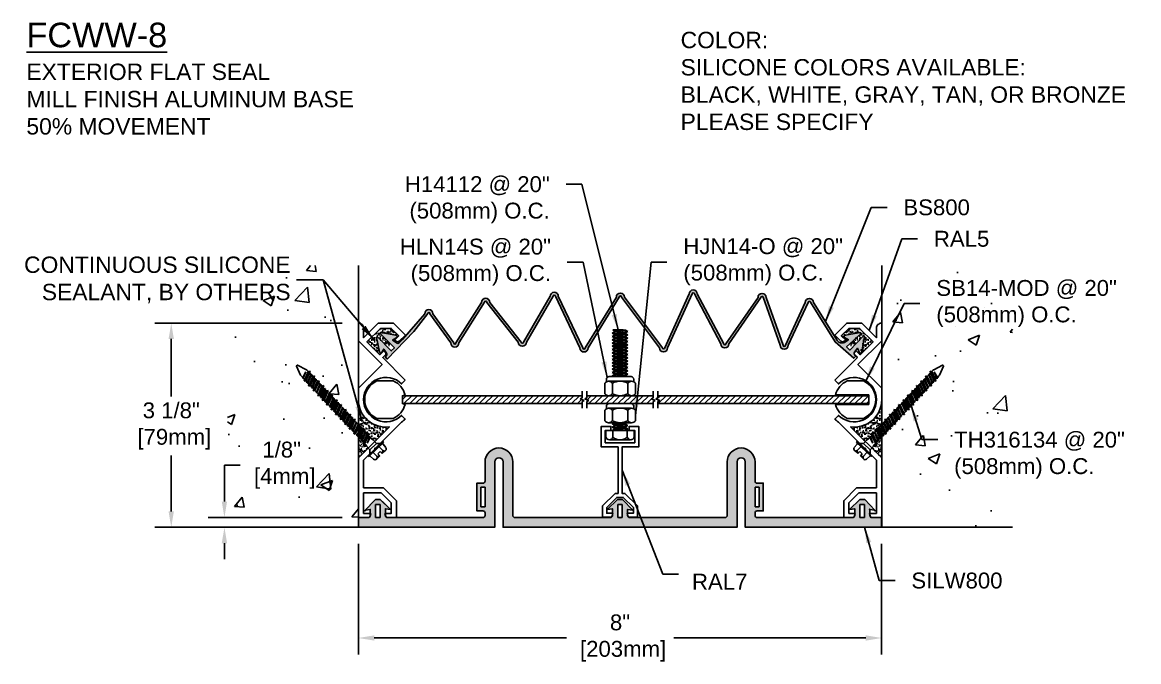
# Model space of a CAD drawing. Header units: inches. Extents: x -2.5 to 14.6, y 3.1 to 12.9.
import ezdxf

# ---------------------------------------------------------------- set-up
doc = ezdxf.new("R2010")
doc.units = ezdxf.units.IN
doc.header["$MEASUREMENT"] = 0
for name, color, linetype in [('Anchors', 4, 'Continuous'), ('Conditions', 1, 'Continuous'), ('Dimensions', 3, 'Continuous'), ('Fillers', 2, 'Continuous'), ('Metals', 7, 'Continuous'), ('Text', 2, 'Continuous')]:
    doc.layers.add(name, color=color, linetype=linetype)
doc.styles.add('Arial', font='arial.ttf')
doc.dimstyles.new('Arial', dxfattribs={"dimtxt": 0.2425, "dimasz": 0.2425, "dimexe": 0.25, "dimexo": 0.25, "dimgap": 0.09, "dimtad": 0, "dimtih": 1, "dimtoh": 1, "dimdec": 4, "dimzin": 0, "dimdsep": 46, "dimlunit": 4, "dimtxsty": 'Arial', "dimcen": 0.09, "dimadec": 0, "dimazin": 0, "dimtfac": 1, "dimtdec": 4, "dimtofl": 0, "dimtmove": 0, "dimatfit": 3, "dimfxl": 0, "dimfrac": 2, "dimtolj": 1, "dimtzin": 0, "dimarcsym": 0})
pattern_1 = [(142.5, (13.298924, 0), (0.00204728, 0.06262177), [0, -0.0494, 0, -0.05525, 0, -0.0528125]), (172.5, (13.298924, 0), (-0.05751774, 0.09171975), [0, -0.02665, 0, -0.044525, 0, -0.0170625]), (212.5, (13.3389, 0), (-0.1012096, 0.00018392), [0, -0.01625, 0, -0.0585, 0, -0.076375]), (222.5, (13.3389, 0), (-0.0976991, 0.02852446), [0, -0.008125, 0, -0.03835, 0, -0.043875])]

# ---------------------------------------------------------------- blocks, each defined once
blk = doc.blocks.new('Th316134')
for p, q in [((-0.097, 1.877), (-0.027, 1.877)), ((-0.023, 1.833), (-0.027, 1.877)), ((0.023, 1.833), (0.027, 1.877)), ((0.027, 1.877), (0.097, 1.877)), ((-0.157, 1.75), (-0.157, 1.769)), ((-0.157, 1.769), (0.157, 1.769)), ((-0.157, 1.75), (0.157, 1.75)), ((-0.135, 1.779), (-0.129, 1.85)), ((-0.115, 1.75), (-0.07, 1.705)), ((-0.065, 1.769), (-0.065, 1.85)), ((-0.023, 1.833), (0.023, 1.833)), ((0.064, 1.769), (0.064, 1.85)), ((0.115, 1.75), (0.07, 1.705)), ((0.135, 1.779), (0.129, 1.85)), ((0.157, 1.769), (0.157, 1.75)), ((-0.086, 1.516), (0.086, 1.566)), ((-0.074, 1.566), (0.032, 1.603)), ((-0.074, 1.566), (-0.062, 1.573)), ((-0.074, 1.566), (-0.062, 1.56)), ((-0.07, 1.705), (-0.07, 1.638)), ((-0.07, 1.705), (0.07, 1.705)), ((-0.069, 1.628), (-0.063, 1.602)), ((-0.062, 1.573), (0.032, 1.603)), ((0.032, 1.603), (-0.062, 1.56)), ((-0.062, 1.593), (-0.062, 1.573)), ((0.062, 1.579), (-0.062, 1.529)), ((-0.062, 1.56), (-0.062, 1.529)), ((0.062, 1.553), (-0.062, 1.503)), ((0.062, 1.593), (0.062, 1.579)), ((0.086, 1.566), (0.062, 1.579)), ((0.086, 1.566), (0.062, 1.553)), ((0.062, 1.553), (0.062, 1.522)), ((0.069, 1.628), (0.063, 1.602)), ((0.07, 1.705), (0.07, 1.638)), ((-0.086, 1.516), (-0.062, 1.529)), ((-0.086, 1.516), (-0.062, 1.503)), ((-0.086, 1.414), (0.086, 1.465)), ((-0.086, 1.414), (-0.062, 1.427)), ((-0.086, 1.414), (-0.062, 1.401)), ((-0.074, 1.465), (0.074, 1.516)), ((-0.074, 1.465), (-0.062, 1.471)), ((-0.074, 1.465), (-0.062, 1.459)), ((-0.074, 1.363), (0.074, 1.414)), ((-0.074, 1.363), (-0.062, 1.369)), ((-0.062, 1.471), (0.062, 1.522)), ((0.062, 1.509), (-0.062, 1.459)), ((-0.062, 1.503), (-0.062, 1.471)), ((0.062, 1.478), (-0.062, 1.427)), ((-0.062, 1.459), (-0.062, 1.427)), ((0.062, 1.452), (-0.062, 1.401)), ((-0.062, 1.369), (0.062, 1.42)), ((0.062, 1.408), (-0.062, 1.357)), ((-0.062, 1.401), (-0.062, 1.369)), ((0.062, 1.376), (-0.062, 1.325)), ((0.074, 1.516), (0.062, 1.522)), ((0.074, 1.516), (0.062, 1.509)), ((0.062, 1.509), (0.062, 1.478)), ((0.086, 1.465), (0.062, 1.478)), ((0.086, 1.465), (0.062, 1.452)), ((0.062, 1.452), (0.062, 1.42)), ((0.074, 1.414), (0.062, 1.42)), ((0.074, 1.414), (0.062, 1.408)), ((0.062, 1.408), (0.062, 1.376)), ((0.086, 1.363), (0.062, 1.376)), ((-0.086, 1.313), (0.086, 1.363)), ((-0.086, 1.313), (-0.062, 1.325)), ((-0.086, 1.313), (-0.062, 1.3)), ((-0.086, 1.211), (0.086, 1.262)), ((-0.086, 1.211), (-0.062, 1.224)), ((-0.086, 1.211), (-0.062, 1.198)), ((-0.074, 1.363), (-0.062, 1.357)), ((-0.074, 1.262), (0.074, 1.313)), ((-0.074, 1.262), (-0.062, 1.268)), ((-0.074, 1.262), (-0.062, 1.256)), ((-0.074, 1.16), (0.074, 1.211)), ((-0.062, 1.357), (-0.062, 1.325)), ((0.062, 1.35), (-0.062, 1.3)), ((-0.062, 1.268), (0.062, 1.319)), ((0.062, 1.306), (-0.062, 1.256)), ((-0.062, 1.3), (-0.062, 1.268)), ((0.062, 1.275), (-0.062, 1.224)), ((-0.062, 1.256), (-0.062, 1.224)), ((0.062, 1.249), (-0.062, 1.198)), ((-0.062, 1.166), (0.062, 1.217)), ((0.062, 1.205), (-0.062, 1.154)), ((-0.062, 1.198), (-0.062, 1.166)), ((0.086, 1.363), (0.062, 1.35)), ((0.062, 1.35), (0.062, 1.319)), ((0.074, 1.313), (0.062, 1.319)), ((0.074, 1.313), (0.062, 1.306)), ((0.062, 1.306), (0.062, 1.275)), ((0.086, 1.262), (0.062, 1.275)), ((0.086, 1.262), (0.062, 1.249)), ((0.062, 1.249), (0.062, 1.217)), ((0.074, 1.211), (0.062, 1.217)), ((0.074, 1.211), (0.062, 1.205)), ((0.062, 1.205), (0.062, 1.173)), ((-0.086, 1.109), (0.086, 1.16)), ((-0.086, 1.109), (-0.062, 1.122)), ((-0.086, 1.109), (-0.062, 1.096)), ((-0.086, 1.008), (0.086, 1.059)), ((-0.074, 1.16), (-0.062, 1.166)), ((-0.074, 1.16), (-0.062, 1.154)), ((-0.074, 1.059), (0.074, 1.109)), ((-0.074, 1.059), (-0.062, 1.065)), ((-0.074, 1.059), (-0.062, 1.052)), ((0.062, 1.173), (-0.062, 1.122)), ((-0.062, 1.154), (-0.062, 1.122)), ((0.062, 1.147), (-0.062, 1.096)), ((-0.062, 1.065), (0.062, 1.116)), ((0.062, 1.103), (-0.062, 1.052)), ((-0.062, 1.096), (-0.062, 1.065)), ((0.062, 1.072), (-0.062, 1.021)), ((-0.062, 1.052), (-0.062, 1.021)), ((0.062, 1.046), (-0.062, 0.995)), ((0.086, 1.16), (0.062, 1.173)), ((0.086, 1.16), (0.062, 1.147)), ((0.062, 1.147), (0.062, 1.116)), ((0.074, 1.109), (0.062, 1.116)), ((0.074, 1.109), (0.062, 1.103)), ((0.062, 1.103), (0.062, 1.072)), ((0.086, 1.059), (0.062, 1.072)), ((0.086, 1.059), (0.062, 1.046)), ((0.062, 1.046), (0.062, 1.014)), ((-0.086, 1.008), (-0.062, 1.021)), ((-0.086, 1.008), (-0.062, 0.995)), ((-0.086, 0.906), (0.086, 0.957)), ((-0.086, 0.906), (-0.062, 0.919)), ((-0.086, 0.906), (-0.062, 0.893)), ((-0.086, 0.805), (0.086, 0.855)), ((-0.074, 0.957), (0.074, 1.008)), ((-0.074, 0.957), (-0.062, 0.963)), ((-0.074, 0.957), (-0.062, 0.951)), ((-0.074, 0.855), (0.074, 0.906)), ((-0.074, 0.855), (-0.062, 0.862)), ((-0.074, 0.855), (-0.062, 0.849)), ((-0.062, 0.963), (0.062, 1.014)), ((0.062, 1.002), (-0.062, 0.951)), ((-0.062, 0.995), (-0.062, 0.963)), ((0.062, 0.97), (-0.062, 0.919)), ((-0.062, 0.951), (-0.062, 0.919)), ((0.062, 0.944), (-0.062, 0.893)), ((-0.062, 0.862), (0.062, 0.912)), ((0.062, 0.9), (-0.062, 0.849)), ((-0.062, 0.893), (-0.062, 0.862)), ((0.062, 0.868), (-0.062, 0.818)), ((0.074, 1.008), (0.062, 1.014)), ((0.074, 1.008), (0.062, 1.002)), ((0.062, 1.002), (0.062, 0.97)), ((0.086, 0.957), (0.062, 0.97)), ((0.086, 0.957), (0.062, 0.944)), ((0.062, 0.944), (0.062, 0.912)), ((0.074, 0.906), (0.062, 0.912)), ((0.074, 0.906), (0.062, 0.9)), ((0.062, 0.9), (0.062, 0.868)), ((0.086, 0.855), (0.062, 0.868)), ((0.086, 0.855), (0.062, 0.843)), ((-0.086, 0.805), (-0.062, 0.818)), ((-0.086, 0.805), (-0.062, 0.792)), ((-0.086, 0.703), (0.086, 0.754)), ((-0.086, 0.703), (-0.062, 0.716)), ((-0.086, 0.703), (-0.062, 0.69)), ((-0.074, 0.754), (0.074, 0.805)), ((-0.074, 0.754), (-0.062, 0.76)), ((-0.074, 0.754), (-0.062, 0.748)), ((-0.074, 0.66), (0.074, 0.711)), ((-0.062, 0.849), (-0.062, 0.818)), ((0.062, 0.843), (-0.062, 0.792)), ((-0.062, 0.76), (0.062, 0.811)), ((0.062, 0.799), (-0.062, 0.748)), ((-0.062, 0.792), (-0.062, 0.76)), ((0.062, 0.767), (-0.062, 0.716)), ((-0.062, 0.748), (-0.062, 0.716)), ((0.062, 0.741), (-0.062, 0.69)), ((-0.062, 0.666), (0.062, 0.717)), ((0.062, 0.705), (-0.062, 0.654)), ((-0.062, 0.698), (-0.062, 0.666)), ((0.062, 0.843), (0.062, 0.811)), ((0.074, 0.805), (0.062, 0.811)), ((0.074, 0.805), (0.062, 0.799)), ((0.062, 0.799), (0.062, 0.767)), ((0.086, 0.754), (0.062, 0.767)), ((0.086, 0.754), (0.062, 0.741)), ((0.062, 0.749), (0.062, 0.717)), ((0.074, 0.711), (0.062, 0.717)), ((0.074, 0.711), (0.062, 0.705)), ((0.062, 0.705), (0.062, 0.673)), ((-0.086, 0.609), (0.086, 0.66)), ((-0.086, 0.609), (-0.062, 0.622)), ((-0.086, 0.609), (-0.062, 0.596)), ((-0.086, 0.508), (0.086, 0.559)), ((-0.086, 0.508), (-0.062, 0.521)), ((-0.074, 0.66), (-0.062, 0.666)), ((-0.074, 0.66), (-0.062, 0.654)), ((-0.074, 0.559), (0.074, 0.609)), ((-0.074, 0.559), (-0.062, 0.565)), ((-0.074, 0.559), (-0.062, 0.552)), ((0.062, 0.673), (-0.062, 0.622)), ((-0.062, 0.654), (-0.062, 0.622)), ((0.062, 0.647), (-0.062, 0.596)), ((-0.062, 0.565), (0.062, 0.616)), ((0.062, 0.603), (-0.062, 0.552)), ((-0.062, 0.596), (-0.062, 0.565)), ((0.062, 0.572), (-0.062, 0.521)), ((-0.062, 0.552), (-0.062, 0.521)), ((0.062, 0.546), (-0.062, 0.495)), ((-0.062, 0.463), (0.062, 0.514)), ((0.086, 0.66), (0.062, 0.673)), ((0.086, 0.66), (0.062, 0.647)), ((0.062, 0.647), (0.062, 0.616)), ((0.074, 0.609), (0.062, 0.616)), ((0.074, 0.609), (0.062, 0.603)), ((0.062, 0.603), (0.062, 0.572)), ((0.086, 0.559), (0.062, 0.572)), ((0.086, 0.559), (0.062, 0.546)), ((0.062, 0.546), (0.062, 0.514)), ((0.074, 0.508), (0.062, 0.514)), ((-0.086, 0.508), (-0.062, 0.495)), ((-0.086, 0.406), (0.086, 0.457)), ((-0.086, 0.406), (-0.062, 0.419)), ((-0.086, 0.406), (-0.062, 0.393)), ((-0.086, 0.305), (0.086, 0.355)), ((-0.074, 0.457), (0.074, 0.508)), ((-0.074, 0.457), (-0.062, 0.463)), ((-0.074, 0.457), (-0.062, 0.451)), ((-0.074, 0.355), (0.074, 0.406)), ((-0.074, 0.355), (-0.062, 0.362)), ((-0.074, 0.355), (-0.062, 0.349)), ((0.062, 0.502), (-0.062, 0.451)), ((-0.062, 0.495), (-0.062, 0.463)), ((0.062, 0.47), (-0.062, 0.419)), ((-0.062, 0.451), (-0.062, 0.419)), ((0.062, 0.444), (-0.062, 0.393)), ((-0.062, 0.362), (0.062, 0.412)), ((0.062, 0.4), (-0.062, 0.349)), ((-0.062, 0.393), (-0.062, 0.362)), ((0.062, 0.368), (-0.062, 0.318)), ((-0.062, 0.349), (-0.062, 0.318)), ((0.062, 0.343), (-0.062, 0.292)), ((0.074, 0.508), (0.062, 0.502)), ((0.062, 0.502), (0.062, 0.47)), ((0.086, 0.457), (0.062, 0.47)), ((0.086, 0.457), (0.062, 0.444)), ((0.062, 0.444), (0.062, 0.412)), ((0.074, 0.406), (0.062, 0.412)), ((0.074, 0.406), (0.062, 0.4)), ((0.062, 0.4), (0.062, 0.368)), ((0.086, 0.355), (0.062, 0.368)), ((0.086, 0.355), (0.062, 0.343)), ((0.062, 0.343), (0.062, 0.311)), ((-0.086, 0.305), (-0.062, 0.318)), ((-0.086, 0.305), (-0.062, 0.292)), ((-0.086, 0.203), (0.086, 0.254)), ((-0.086, 0.203), (-0.062, 0.216)), ((-0.086, 0.203), (-0.062, 0.19)), ((-0.074, 0.254), (0.074, 0.305)), ((-0.074, 0.254), (-0.062, 0.26)), ((-0.074, 0.254), (-0.062, 0.248)), ((-0.062, 0.26), (0.062, 0.311)), ((0.062, 0.299), (-0.062, 0.248)), ((-0.062, 0.292), (-0.062, 0.26)), ((0.062, 0.267), (-0.062, 0.216)), ((-0.062, 0.248), (-0.062, 0.216)), ((0.062, 0.241), (-0.062, 0.19)), ((-0.062, 0.19), (-0.062, 0.164)), ((-0.034, 0.166), (0.062, 0.209)), ((-0.034, 0.166), (0.074, 0.203)), ((0.062, 0.197), (-0.034, 0.166)), ((0.074, 0.305), (0.062, 0.311)), ((0.074, 0.305), (0.062, 0.299)), ((0.062, 0.299), (0.062, 0.267)), ((0.086, 0.254), (0.062, 0.267)), ((0.086, 0.254), (0.062, 0.241)), ((0.062, 0.241), (0.062, 0.209)), ((0.074, 0.203), (0.062, 0.209)), ((0.074, 0.203), (0.062, 0.197)), ((0.062, 0.197), (0.062, 0.164)), ((-0.06, 0.149), (-0.01, 0.006)), ((0.06, 0.149), (0.01, 0.006))]:
    blk.add_line(p, q)
for centre, radius, start, end in [((-0.097, 1.845), 0.0327, 9.285, 170.715), ((0.097, 1.845), 0.0327, 9.285, 170.715), ((-0.146, 1.78), 0.0112, 270, 355), ((0, 1.788), 0.0896, 107.4215, 136.0407), ((0, 1.788), 0.0896, 43.9593, 72.5785), ((0.146, 1.78), 0.0112, 185, 270), ((-0.023, 1.638), 0.0465, 180, 191.9357), ((-0.109, 1.593), 0.0465, 0, 11.9357), ((0.109, 1.593), 0.0465, 168.0643, 180), ((0.023, 1.638), 0.0465, 348.0643, 0), ((-0.016, 0.164), 0.0465, 180, 199.3058), ((0, 0.011), 0.0106, 204.1001, 335.8999), ((0.016, 0.164), 0.0465, 340.6942, 0)]:
    blk.add_arc(centre, radius, start, end)
blk = doc.blocks.new('RAL5')
blk.add_lwpolyline([(0.717, 2.098), (0.372, 2.443), (0.411, 2.481, 0.339454), (0.416, 2.519), (0.396, 2.554), (0.329, 2.487), (0.131, 2.684), (0.338, 2.89), (0.502, 2.89), (0.617, 2.775), (0.55, 2.708), (0.585, 2.688, 0.339454), (0.622, 2.693), (0.718, 2.788), (0.535, 2.97), (0.304, 2.97), (0.08, 2.746), (0.08, 2.891, 0.414214), (0.001, 2.97), (0, 2.97), (0, 2.702), (0.363, 2.339), (0, 1.975), (0, 1.798, 0.450829), (0.475, 1.385), (0, 0.91), (0, 0), (0.148, 0, 0.339454), (0.178, 0.023), (0.188, 0.062), (0.08, 0.062), (0.08, 0.375), (0.35, 0.375), (0.501, 0.224), (0.501, 0.062), (0.406, 0.062), (0.416, 0.023, 0.339454), (0.446, 0), (0.581, 0), (0.581, 0.257), (0.383, 0.455), (0.08, 0.455), (0.08, 0.877), (0.249, 1.045), (0.249, 1.059), (0.263, 1.059), (0.66, 1.457, 0.044547), (0.717, 1.505), (0.661, 1.561, -2.420133), (0.661, 2.041), (0.717, 2.098)], format="xyb")
at = {"color": 0, "linetype": 'ByBlock'}
blk.add_point((0.102, 0.105), dxfattribs=at)
blk.add_point((0.102, 0.105), dxfattribs=at)
blk.add_point((0.102, 0.105), dxfattribs=at)
blk = doc.blocks.new('ral7')
blk.add_lwpolyline([(1.881, -0.628), (1.881, -0.801), (1.765, -0.801, -0.339454), (1.735, -0.778), (1.724, -0.739), (1.819, -0.739), (1.819, -0.654), (1.664, -0.499), (1.566, -0.499), (1.411, -0.654), (1.411, -0.739), (1.506, -0.739), (1.496, -0.778, -0.339454), (1.466, -0.801), (1.349, -0.801), (1.349, -0.628), (1.541, -0.437), (1.584, -0.437), (1.584, 0.274), (1.328, 0.274), (1.328, 0.588), (1.475, 0.588), (1.475, 0.526), (1.39, 0.526), (1.39, 0.336), (1.84, 0.336), (1.84, 0.526), (1.755, 0.526), (1.755, 0.588), (1.902, 0.588), (1.902, 0.274), (1.646, 0.274), (1.646, -0.437), (1.69, -0.437)], format="xyb", close=True)
blk = doc.blocks.new('*D3')
at = {"layer": 'Defpoints', "color": 0}
for p in [(2.649, 5.167), (10.649, 5.167), (2.649, 3.476)]:
    blk.add_point(p, dxfattribs=at)
at = {"layer": 'Dimensions', "color": 0, "lineweight": -2}
for p, q in [((2.649, 4.917), (2.649, 3.226)), ((10.649, 4.917), (10.649, 3.226)), ((2.892, 3.476), (5.829, 3.476)), ((10.407, 3.476), (7.47, 3.476))]:
    blk.add_line(p, q, dxfattribs=at)
at = {"layer": 'Dimensions', "color": 0}
for points in [[(2.892, 3.516), (2.892, 3.436), (2.649, 3.476)], [(10.407, 3.516), (10.407, 3.436), (10.649, 3.476)]]:
    blk.add_solid(points, dxfattribs=at)
at = {"layer": 'Dimensions', "color": 0, "insert": (6.649, 3.476), "char_height": 0.2425, "attachment_point": 5, "style": 'Arial'}
blk.add_mtext('\\A1;8"\\P [203mm]', dxfattribs=at)
blk = doc.blocks.new('*D4')
at = {"layer": 'Defpoints', "color": 0}
for p in [(2.649, 8.287), (-0.212, 5.167), (0.649, 5.167)]:
    blk.add_point(p, dxfattribs=at)
at = {"layer": 'Dimensions', "color": 0, "lineweight": -2}
for p, q in [((2.399, 8.287), (-0.462, 8.287)), ((-0.212, 8.045), (-0.212, 7.165)), ((-0.212, 5.41), (-0.212, 6.266)), ((0.399, 5.167), (-0.462, 5.167))]:
    blk.add_line(p, q, dxfattribs=at)
at = {"layer": 'Dimensions', "color": 0}
for points in [[(-0.253, 8.045), (-0.172, 8.045), (-0.212, 8.287)], [(-0.253, 5.41), (-0.172, 5.41), (-0.212, 5.167)]]:
    blk.add_solid(points, dxfattribs=at)
at = {"layer": 'Dimensions', "color": 0, "insert": (-0.212, 6.716), "char_height": 0.2425, "attachment_point": 5, "style": 'Arial'}
blk.add_mtext('\\A1;3 1/8"\\P [79mm]', dxfattribs=at)
blk = doc.blocks.new('NUTS&BOLT')
for p, q in [((6.531, 8.133), (6.565, 8.153)), ((6.531, 8.133), (6.769, 8.108)), ((6.531, 8.133), (6.565, 8.113)), ((6.531, 8.083), (6.565, 8.103)), ((6.531, 8.083), (6.769, 8.058)), ((6.531, 8.083), (6.565, 8.063)), ((6.531, 8.033), (6.565, 8.053)), ((6.531, 8.033), (6.769, 8.008)), ((6.531, 8.033), (6.565, 8.013)), ((6.54, 8.183), (6.769, 8.158)), ((6.54, 8.183), (6.698, 8.183)), ((6.54, 8.183), (6.565, 8.163)), ((6.565, 8.163), (6.735, 8.138)), ((6.565, 8.153), (6.565, 8.163)), ((6.565, 8.153), (6.735, 8.128)), ((6.565, 8.113), (6.735, 8.088)), ((6.565, 8.103), (6.565, 8.113)), ((6.565, 8.103), (6.735, 8.078)), ((6.565, 8.063), (6.735, 8.038)), ((6.565, 8.053), (6.565, 8.063)), ((6.565, 8.053), (6.735, 8.028)), ((6.698, 8.183), (6.735, 8.178)), ((6.769, 8.158), (6.735, 8.178)), ((6.769, 8.158), (6.735, 8.138)), ((6.735, 8.128), (6.735, 8.138)), ((6.769, 8.108), (6.735, 8.128)), ((6.769, 8.108), (6.735, 8.088)), ((6.735, 8.078), (6.735, 8.088)), ((6.769, 8.058), (6.735, 8.078)), ((6.769, 8.058), (6.735, 8.038)), ((6.735, 8.028), (6.735, 8.038)), ((6.769, 8.008), (6.735, 8.028)), ((6.531, 7.983), (6.565, 8.003)), ((6.531, 7.983), (6.769, 7.958)), ((6.531, 7.983), (6.565, 7.963)), ((6.531, 7.933), (6.565, 7.953)), ((6.531, 7.933), (6.769, 7.908)), ((6.531, 7.933), (6.565, 7.913)), ((6.531, 7.883), (6.565, 7.903)), ((6.531, 7.883), (6.769, 7.858)), ((6.531, 7.883), (6.565, 7.863)), ((6.531, 7.833), (6.565, 7.853)), ((6.565, 8.013), (6.735, 7.988)), ((6.565, 8.003), (6.565, 8.013)), ((6.565, 8.003), (6.735, 7.978)), ((6.565, 7.963), (6.735, 7.938)), ((6.565, 7.953), (6.565, 7.963)), ((6.565, 7.953), (6.735, 7.928)), ((6.565, 7.913), (6.735, 7.888)), ((6.565, 7.903), (6.565, 7.913)), ((6.565, 7.903), (6.735, 7.878)), ((6.565, 7.863), (6.735, 7.838)), ((6.565, 7.853), (6.565, 7.863)), ((6.565, 7.853), (6.735, 7.828)), ((6.769, 8.008), (6.735, 7.988)), ((6.735, 7.978), (6.735, 7.988)), ((6.769, 7.958), (6.735, 7.978)), ((6.769, 7.958), (6.735, 7.938)), ((6.735, 7.928), (6.735, 7.938)), ((6.769, 7.908), (6.735, 7.928)), ((6.769, 7.908), (6.735, 7.888)), ((6.735, 7.878), (6.735, 7.888)), ((6.769, 7.858), (6.735, 7.878)), ((6.769, 7.858), (6.735, 7.838)), ((6.531, 7.833), (6.769, 7.808)), ((6.531, 7.833), (6.565, 7.813)), ((6.531, 7.783), (6.565, 7.803)), ((6.531, 7.783), (6.769, 7.758)), ((6.531, 7.783), (6.565, 7.763)), ((6.531, 7.733), (6.565, 7.753)), ((6.531, 7.733), (6.769, 7.708)), ((6.531, 7.733), (6.565, 7.713)), ((6.531, 7.683), (6.565, 7.703)), ((6.531, 7.683), (6.769, 7.658)), ((6.531, 7.683), (6.565, 7.663)), ((6.565, 7.813), (6.735, 7.788)), ((6.565, 7.803), (6.565, 7.813)), ((6.565, 7.803), (6.735, 7.778)), ((6.565, 7.763), (6.735, 7.738)), ((6.565, 7.753), (6.565, 7.763)), ((6.565, 7.753), (6.735, 7.728)), ((6.565, 7.713), (6.735, 7.688)), ((6.565, 7.703), (6.565, 7.713)), ((6.565, 7.703), (6.735, 7.678)), ((6.735, 7.828), (6.735, 7.838)), ((6.769, 7.808), (6.735, 7.828)), ((6.769, 7.808), (6.735, 7.788)), ((6.735, 7.778), (6.735, 7.788)), ((6.769, 7.758), (6.735, 7.778)), ((6.769, 7.758), (6.735, 7.738)), ((6.735, 7.728), (6.735, 7.738)), ((6.769, 7.708), (6.735, 7.728)), ((6.769, 7.708), (6.735, 7.688)), ((6.735, 7.678), (6.735, 7.688)), ((6.531, 7.633), (6.565, 7.653)), ((6.531, 7.633), (6.769, 7.608)), ((6.531, 7.633), (6.565, 7.613)), ((6.531, 7.583), (6.565, 7.603)), ((6.531, 7.583), (6.769, 7.558)), ((6.531, 7.583), (6.565, 7.563)), ((6.531, 7.533), (6.565, 7.553)), ((6.531, 7.533), (6.769, 7.508)), ((6.531, 7.533), (6.565, 7.513)), ((6.565, 7.663), (6.735, 7.638)), ((6.565, 7.653), (6.565, 7.663)), ((6.565, 7.653), (6.735, 7.628)), ((6.565, 7.613), (6.735, 7.588)), ((6.565, 7.603), (6.565, 7.613)), ((6.565, 7.603), (6.735, 7.578)), ((6.565, 7.563), (6.735, 7.538)), ((6.565, 7.553), (6.565, 7.563)), ((6.565, 7.553), (6.735, 7.528)), ((6.565, 7.513), (6.735, 7.488)), ((6.565, 7.503), (6.565, 7.513)), ((6.769, 7.658), (6.735, 7.678)), ((6.769, 7.658), (6.735, 7.638)), ((6.735, 7.628), (6.735, 7.638)), ((6.769, 7.608), (6.735, 7.628)), ((6.769, 7.608), (6.735, 7.588)), ((6.735, 7.578), (6.735, 7.588)), ((6.769, 7.558), (6.735, 7.578)), ((6.769, 7.558), (6.735, 7.538)), ((6.735, 7.528), (6.735, 7.538)), ((6.769, 7.508), (6.735, 7.528)), ((6.415, 7.208), (6.415, 7.37)), ((6.44, 7.391), (6.44, 7.428)), ((6.474, 7.4), (6.826, 7.4)), ((6.482, 7.47), (6.817, 7.47)), ((6.531, 7.483), (6.565, 7.503)), ((6.531, 7.483), (6.553, 7.47)), ((6.531, 7.483), (6.654, 7.47)), ((6.532, 7.208), (6.532, 7.37)), ((6.565, 7.503), (6.735, 7.478)), ((6.769, 7.508), (6.735, 7.488)), ((6.735, 7.478), (6.735, 7.488)), ((6.748, 7.47), (6.735, 7.478)), ((6.767, 7.208), (6.767, 7.37)), ((6.859, 7.391), (6.859, 7.428)), ((6.884, 7.208), (6.884, 7.37)), ((6.474, 7.178), (6.826, 7.178)), ((6.44, 6.979), (6.44, 7.016)), ((6.482, 7.058), (6.817, 7.058)), ((6.859, 6.979), (6.859, 7.016)), ((6.415, 6.796), (6.415, 6.958)), ((6.474, 6.988), (6.826, 6.988)), ((6.532, 6.796), (6.532, 6.958)), ((6.767, 6.796), (6.767, 6.958)), ((6.884, 6.796), (6.884, 6.958)), ((6.474, 6.766), (6.826, 6.766)), ((6.531, 6.748), (6.562, 6.766)), ((6.531, 6.748), (6.769, 6.723)), ((6.531, 6.748), (6.565, 6.728)), ((6.531, 6.698), (6.565, 6.717)), ((6.531, 6.698), (6.769, 6.673)), ((6.531, 6.698), (6.565, 6.678)), ((6.531, 6.648), (6.565, 6.667)), ((6.565, 6.728), (6.735, 6.703)), ((6.565, 6.717), (6.565, 6.728)), ((6.565, 6.717), (6.735, 6.692)), ((6.565, 6.678), (6.735, 6.653)), ((6.565, 6.667), (6.565, 6.678)), ((6.565, 6.667), (6.695, 6.648)), ((6.574, 6.766), (6.735, 6.742)), ((6.647, 6.766), (6.735, 6.753)), ((6.757, 6.766), (6.735, 6.753)), ((6.735, 6.742), (6.735, 6.753)), ((6.769, 6.723), (6.735, 6.742)), ((6.769, 6.723), (6.735, 6.703)), ((6.769, 6.723), (6.735, 6.703)), ((6.735, 6.692), (6.735, 6.703)), ((6.769, 6.673), (6.735, 6.692)), ((6.769, 6.673), (6.735, 6.653)), ((6.432, 6.648), (6.867, 6.648)), ((6.432, 6.544), (6.432, 6.648)), ((6.495, 6.504), (6.805, 6.504)), ((6.541, 6.648), (6.541, 6.544)), ((6.743, 6.648), (6.735, 6.653)), ((6.758, 6.648), (6.758, 6.544)), ((6.867, 6.544), (6.867, 6.648))]:
    blk.add_line(p, q)
for centre, radius, start, end in [((6.474, 7.327), 0.0723, 35.7751, 144.2249), ((6.482, 7.428), 0.0418, 90, 180), ((6.65, 7.156), 0.244, 61.2813, 118.7187), ((6.826, 7.327), 0.0723, 35.7751, 144.2249), ((6.817, 7.428), 0.0418, 0, 90), ((6.474, 7.25), 0.0723, 215.7751, 324.2249), ((6.65, 7.422), 0.244, 241.2813, 298.7187), ((6.826, 7.25), 0.0723, 215.7751, 324.2249), ((6.482, 7.016), 0.0418, 90, 180), ((6.817, 7.016), 0.0418, 0, 90), ((6.474, 6.915), 0.0723, 35.7751, 144.2249), ((6.65, 6.744), 0.244, 61.2813, 118.7187), ((6.826, 6.915), 0.0723, 35.7751, 144.2249), ((6.474, 6.838), 0.0723, 215.7751, 324.2249), ((6.65, 7.01), 0.244, 241.2813, 298.7187), ((6.826, 6.838), 0.0723, 215.7751, 324.2249), ((6.487, 6.561), 0.057, 197.3212, 342.6788), ((6.65, 6.672), 0.168, 229.6113, 310.3887), ((6.813, 6.561), 0.057, 197.3212, 342.6788)]:
    blk.add_arc(centre, radius, start, end)
blk = doc.blocks.new('SB14-MOD')
h = blk.add_hatch()
h.set_pattern_fill('ANSI31', color=256, scale=0.5, style=0)
h.paths.add_polyline_path([(7.228, 7.178), (7.228, 7.148), (7.199, 7.129), (7.257, 7.107), (7.228, 7.088), (7.228, 7.058), (10.453, 7.058), (10.453, 7.178)])
h.paths.add_polyline_path([(7.158, 7.058), (7.158, 7.088), (7.187, 7.107), (7.129, 7.129), (7.158, 7.148), (7.158, 7.178), (6.141, 7.178), (6.141, 7.148), (6.112, 7.129), (6.17, 7.107), (6.141, 7.088), (6.141, 7.058)])
h.paths.add_polyline_path([(6.071, 7.058), (6.071, 7.088), (6.1, 7.107), (6.042, 7.129), (6.071, 7.148), (6.071, 7.178), (3.321, 7.178), (3.321, 7.058)])
for p, q in [((6.071, 7.248), (6.071, 7.148)), ((6.141, 7.248), (6.141, 7.148)), ((7.158, 7.248), (7.158, 7.148)), ((7.228, 7.248), (7.228, 7.148)), ((6.071, 7.148), (6.042, 7.129)), ((6.1, 7.107), (6.042, 7.129)), ((6.071, 7.088), (6.1, 7.107)), ((6.071, 7.088), (6.071, 6.988)), ((6.141, 7.148), (6.112, 7.129)), ((6.17, 7.107), (6.112, 7.129)), ((6.141, 7.088), (6.17, 7.107)), ((6.141, 7.088), (6.141, 6.988)), ((7.158, 7.148), (7.129, 7.129)), ((7.187, 7.107), (7.129, 7.129)), ((7.158, 7.088), (7.187, 7.107)), ((7.158, 7.088), (7.158, 6.988)), ((7.228, 7.148), (7.199, 7.129)), ((7.257, 7.107), (7.199, 7.129)), ((7.228, 7.088), (7.257, 7.107)), ((7.228, 7.088), (7.228, 6.988))]:
    blk.add_line(p, q)
for points in [[(3.362, 7.192, 0.233897), (3.183, 7.404), (2.933, 7.404, 0.654654), (2.933, 6.832), (3.183, 6.832, 0.233897), (3.362, 7.044), (3.321, 7.058), (3.321, 7.178)], [(10.453, 7.192), (9.945, 7.192, -0.233897), (10.123, 7.404), (10.373, 7.404, -0.654654), (10.373, 6.832), (10.123, 6.832, -0.233897), (9.945, 7.044), (10.453, 7.044)]]:
    blk.add_lwpolyline(points, format="xyb", close=True)
for points in [[(3.321, 7.178), (6.071, 7.178)], [(6.141, 7.178), (7.158, 7.178)], [(7.228, 7.178), (10.453, 7.178), (10.453, 7.058), (7.228, 7.058)], [(6.071, 7.058), (3.321, 7.058)], [(7.158, 7.058), (6.141, 7.058)]]:
    blk.add_lwpolyline(points)
blk = doc.blocks.new('*D9')
at = {"layer": 'Defpoints', "color": 0}
for p in [(0.601, 5.317), (2.649, 5.317), (2.649, 5.167)]:
    blk.add_point(p, dxfattribs=at)
at = {"layer": 'Dimensions', "color": 0, "lineweight": -2}
for p, q in [((0.601, 5.56), (0.601, 6.116)), ((0.601, 6.116), (0.843, 6.116)), ((2.399, 5.317), (0.351, 5.317)), ((2.399, 5.167), (0.351, 5.167)), ((0.601, 4.925), (0.601, 4.682))]:
    blk.add_line(p, q, dxfattribs=at)
at = {"layer": 'Dimensions', "color": 0}
for points in [[(0.56, 5.56), (0.641, 5.56), (0.601, 5.317)], [(0.56, 4.925), (0.641, 4.925), (0.601, 5.167)]]:
    blk.add_solid(points, dxfattribs=at)
at = {"layer": 'Dimensions', "color": 0, "insert": (1.476, 6.116), "char_height": 0.2425, "attachment_point": 5, "style": 'Arial'}
blk.add_mtext('\\A1;1/8"\\P [4mm]', dxfattribs=at)
blk = doc.blocks.new('SILW800')
h = blk.add_hatch(color=256)
h.paths.add_polyline_path([(8.438, 6.167, -1), (8.563, 6.167), (8.563, 5.167), (10.649, 5.167), (10.649, 5.317), (10.498, 5.317, -0.414214), (10.467, 5.348), (10.467, 5.442), (10.547, 5.427), (10.39, 5.592), (10.315, 5.592), (10.157, 5.437), (10.237, 5.452), (10.237, 5.348, -0.414214), (10.206, 5.317), (8.744, 5.317, -0.414214), (8.713, 5.348), (8.713, 5.386, -0.414214), (8.744, 5.417), (8.837, 5.417), (8.838, 5.419), (8.838, 5.837), (8.833, 5.842), (8.744, 5.842, -0.414214), (8.713, 5.873), (8.713, 6.167, 1), (8.288, 6.167), (8.288, 5.348, -0.414214), (8.257, 5.317), (6.795, 5.317, -0.414214), (6.764, 5.348), (6.764, 5.442), (6.844, 5.427), (6.687, 5.592), (6.612, 5.592), (6.454, 5.437), (6.534, 5.452), (6.534, 5.348, -0.414214), (6.503, 5.317), (5.041, 5.317, -0.414214), (5.01, 5.348), (5.01, 6.167, 0.595676), (4.682, 6.345), (4.62, 6.283, 0.14555), (4.585, 6.167), (4.585, 5.873, -0.414214), (4.554, 5.842), (4.46, 5.842), (4.46, 5.417), (4.554, 5.417, -0.414214), (4.585, 5.386), (4.585, 5.348, -0.414214), (4.554, 5.317), (3.092, 5.317, -0.414214), (3.061, 5.348), (3.061, 5.452), (3.139, 5.438), (3.016, 5.56), (2.984, 5.592), (2.913, 5.592), (2.826, 5.505), (2.751, 5.427), (2.831, 5.442), (2.831, 5.348, -0.414214), (2.8, 5.317), (2.649, 5.317), (2.649, 5.167), (4.735, 5.167), (4.735, 6.167, -1), (4.86, 6.167), (4.86, 5.167), (8.438, 5.167)])
h.paths.add_polyline_path([(6.684, 5.317), (6.614, 5.317), (6.614, 5.517), (6.684, 5.517)], flags=17)
h.paths.add_polyline_path([(8.713, 5.48), (8.713, 5.78), (8.776, 5.78), (8.776, 5.48)], flags=16)
h.paths.add_polyline_path([(4.585, 5.48), (4.523, 5.48), (4.523, 5.78), (4.585, 5.78)], flags=16)
h.paths.add_polyline_path([(10.317, 5.317), (10.317, 5.517), (10.387, 5.517), (10.387, 5.317)], flags=17)
h.paths.add_polyline_path([(2.981, 5.317), (2.911, 5.317), (2.911, 5.517), (2.981, 5.517)], flags=17)
for p, q in [((8.838, 5.837), (8.833, 5.842)), ((4.523, 5.48), (4.523, 5.78)), ((4.523, 5.78), (4.585, 5.78)), ((4.585, 5.48), (4.585, 5.78)), ((8.713, 5.48), (8.713, 5.78)), ((8.776, 5.78), (8.713, 5.78)), ((8.776, 5.48), (8.776, 5.78)), ((2.911, 5.517), (2.981, 5.517)), ((2.911, 5.317), (2.911, 5.517)), ((2.981, 5.317), (2.981, 5.517)), ((4.523, 5.48), (4.585, 5.48)), ((6.614, 5.517), (6.684, 5.517)), ((6.614, 5.317), (6.614, 5.517)), ((6.684, 5.517), (6.684, 5.317)), ((8.776, 5.48), (8.713, 5.48)), ((10.317, 5.517), (10.387, 5.517)), ((10.317, 5.317), (10.317, 5.517)), ((10.387, 5.517), (10.387, 5.317)), ((2.911, 5.317), (2.981, 5.317)), ((6.684, 5.317), (6.614, 5.317)), ((8.837, 5.417), (8.838, 5.419)), ((10.387, 5.317), (10.317, 5.317))]:
    blk.add_line(p, q)
blk.add_lwpolyline([(2.649, 5.167), (2.649, 5.317), (2.8, 5.317, 0.414214), (2.831, 5.348), (2.831, 5.442), (2.751, 5.427), (2.909, 5.592), (2.984, 5.592), (3.141, 5.437), (3.061, 5.452), (3.061, 5.348, 0.414214), (3.092, 5.317), (4.554, 5.317, 0.414214), (4.585, 5.348), (4.585, 5.386, 0.414214), (4.554, 5.417), (4.46, 5.417), (4.46, 5.842), (4.554, 5.842, 0.414214), (4.585, 5.873), (4.585, 6.167, -1), (5.01, 6.167), (5.01, 5.348, 0.414214), (5.041, 5.317), (6.503, 5.317, 0.414214), (6.534, 5.348), (6.534, 5.452), (6.454, 5.437), (6.612, 5.592), (6.687, 5.592), (6.844, 5.427), (6.764, 5.442), (6.764, 5.348, 0.414214), (6.795, 5.317), (8.257, 5.317, 0.414214), (8.288, 5.348), (8.288, 6.167, -1), (8.713, 6.167), (8.713, 5.873, 0.414214), (8.744, 5.842), (8.838, 5.842), (8.838, 5.417), (8.744, 5.417, 0.414214), (8.713, 5.386), (8.713, 5.348, 0.414214), (8.744, 5.317), (10.206, 5.317, 0.414214), (10.237, 5.348), (10.237, 5.452), (10.157, 5.437), (10.315, 5.592), (10.39, 5.592), (10.547, 5.427), (10.467, 5.442), (10.467, 5.348, 0.414214), (10.498, 5.317), (10.649, 5.317), (10.649, 5.167), (8.563, 5.167), (8.563, 6.167, 1), (8.438, 6.167), (8.438, 5.167), (4.86, 5.167), (4.86, 6.167, 1), (4.735, 6.167), (4.735, 5.167)], format="xyb", close=True)
blk.add_point((6.649, 5.317))
blk = doc.blocks.new('bs800')
at = {"layer": 'Fillers'}
blk.add_hatch(color=256, dxfattribs=at).paths.add_polyline_path([(5.7, 8.707, 1), (5.575, 8.707), (5.168, 8.006, -1), (5.133, 8.006), (4.651, 8.614, 1), (4.526, 8.614), (4.135, 7.994, -1), (4.1, 7.994), (3.783, 8.44, 1), (3.658, 8.44), (3.32, 8.047), (3.268, 7.995, -0.414214), (3.224, 7.995), (3.167, 8.038), (3.232, 8.077, 0.699658), (3.216, 8.111), (2.985, 8.154, 0.637589), (2.978, 8.137), (3.194, 7.921), (3.145, 7.872), (2.937, 8.086, 0.67662), (2.92, 8.079), (2.964, 7.86, 0.684825), (2.998, 7.844), (3.03, 7.9), (3.075, 7.84, -0.379282), (3.066, 7.793), (3.053, 7.78), (3.084, 7.748), (3.491, 8.17), (3.703, 8.443, -0.91191), (3.738, 8.44), (4.055, 7.994, 1), (4.18, 7.994), (4.572, 8.617, -0.91191), (4.606, 8.614), (5.088, 8.006, 1), (5.213, 8.006), (5.62, 8.707, -1), (5.655, 8.707), (6.03, 7.918, 1), (6.155, 7.918), (6.632, 8.694, -1), (6.667, 8.694), (7.246, 7.92, 1), (7.371, 7.92), (7.745, 8.742, -1), (7.78, 8.742), (8.183, 7.981, 1), (8.308, 7.981), (8.798, 8.688, -0.91191), (8.833, 8.691), (9.091, 7.959, 1), (9.216, 7.959), (9.521, 8.612, -0.91191), (9.556, 8.615), (9.933, 8.01), (10.217, 7.761), (10.247, 7.791), (10.238, 7.799, -0.124055), (10.231, 7.812, -0.323367), (10.227, 7.854), (10.272, 7.914), (10.306, 7.843, 0.684825), (10.341, 7.858), (10.382, 8.092, 0.67662), (10.365, 8.1), (10.157, 7.885), (10.108, 7.935), (10.324, 8.135, 0.637589), (10.317, 8.152), (10.089, 8.111, 0.699658), (10.073, 8.077), (10.135, 8.042), (10.077, 8, -0.20396), (9.991, 8.005), (9.968, 8.026), (9.601, 8.612, 1), (9.476, 8.612), (9.171, 7.959, -1), (9.136, 7.959), (8.878, 8.688, 1), (8.753, 8.688), (8.263, 7.981, -1), (8.228, 7.981), (7.825, 8.742, 1), (7.7, 8.742), (7.326, 7.92, -1), (7.291, 7.92), (6.712, 8.694, 1), (6.587, 8.694), (6.11, 7.918, -1), (6.075, 7.918)])
blk.add_lwpolyline([(6.11, 7.918, -1), (6.075, 7.918), (5.7, 8.707, 1), (5.575, 8.707), (5.168, 8.006, -1), (5.133, 8.006), (4.651, 8.614, 1), (4.526, 8.614), (4.135, 7.994, -1), (4.1, 7.994), (3.783, 8.44, 1), (3.658, 8.44), (3.32, 8.047), (3.268, 7.995, -0.414214), (3.224, 7.995), (3.167, 8.038), (3.232, 8.077, 0.699658), (3.216, 8.111), (2.985, 8.154, 0.637589), (2.978, 8.137), (3.194, 7.921), (3.145, 7.872), (2.937, 8.086, 0.67662), (2.92, 8.079), (2.964, 7.86, 0.684825), (2.998, 7.844), (3.03, 7.9), (3.075, 7.84, -0.379282), (3.066, 7.793), (3.053, 7.78), (3.084, 7.748), (3.491, 8.17), (3.703, 8.443, -0.91191), (3.738, 8.44), (4.055, 7.994, 1), (4.18, 7.994), (4.572, 8.617, -0.91191), (4.606, 8.614), (5.088, 8.006, 1), (5.213, 8.006), (5.62, 8.707, -1), (5.655, 8.707), (6.03, 7.918, 1), (6.155, 7.918), (6.632, 8.694, -1), (6.667, 8.694), (7.246, 7.92, 1), (7.371, 7.92), (7.745, 8.742, -1), (7.78, 8.742), (8.183, 7.981, 1), (8.308, 7.981), (8.798, 8.688, -0.91191), (8.833, 8.691), (9.091, 7.959, 1), (9.216, 7.959), (9.521, 8.612, -0.91191), (9.556, 8.615), (9.933, 8.01), (10.217, 7.761), (10.249, 7.793), (10.236, 7.807, -0.379282), (10.227, 7.854), (10.272, 7.914), (10.306, 7.843, 0.684825), (10.341, 7.858), (10.382, 8.092, 0.67662), (10.365, 8.1), (10.157, 7.885), (10.108, 7.935), (10.324, 8.135, 0.637589), (10.317, 8.152), (10.089, 8.111, 0.699658), (10.073, 8.077), (10.135, 8.042), (10.077, 8, -0.20396), (9.991, 8.005), (9.968, 8.026), (9.601, 8.612, 1), (9.476, 8.612), (9.171, 7.959, -1), (9.136, 7.959), (8.878, 8.688, 1), (8.753, 8.688), (8.263, 7.981, -1), (8.228, 7.981), (7.825, 8.742, 1), (7.7, 8.742), (7.326, 7.92, -1), (7.291, 7.92), (6.712, 8.694, 1), (6.587, 8.694)], format="xyb", close=True, dxfattribs=at)

msp = doc.modelspace()

# ---------------------------------------------------------------- hatches: boundary and pattern name
at = {"layer": 'Conditions'}
h = msp.add_hatch(dxfattribs=at)
h.set_pattern_fill('AR-CONC', color=256, scale=0.25, style=0)
h.paths.add_polyline_path([(2.03635, 7.20264), (2.01462, 7.22571), (2.00207, 7.22235), (2.00617, 7.23469), (1.98444, 7.25776), (1.95811, 7.25071), (1.96672, 7.27657), (1.94499, 7.29964), (1.93243, 7.29628), (1.93653, 7.30862), (1.9148, 7.33169), (1.88847, 7.32464), (1.89708, 7.3505), (1.87535, 7.37357), (1.86279, 7.37021), (1.8669, 7.38255), (1.84517, 7.40562), (1.81883, 7.39857), (1.82744, 7.42443), (1.80571, 7.4475), (1.79315, 7.44414), (1.79726, 7.45648), (1.76947, 7.48598), (1.70551, 7.62976, -0.77412328), (1.72039, 7.64378), (1.8601, 7.57135), (1.88325, 7.54676), (1.90958, 7.55381), (1.90097, 7.52795), (1.92271, 7.50488), (1.93526, 7.50824), (1.93116, 7.4959), (1.95289, 7.47283), (1.97922, 7.47988), (1.97061, 7.45402), (1.99234, 7.43095), (2.0049, 7.43431), (2.00079, 7.42197), (2.02252, 7.3989), (2.04886, 7.40595), (2.04025, 7.38009), (2.06198, 7.35702), (2.07454, 7.36038), (2.07043, 7.34804), (2.09216, 7.32497), (2.11849, 7.33202), (2.10989, 7.30616), (2.13162, 7.28309), (2.14417, 7.28645), (2.14007, 7.27411), (2.1618, 7.25104), (2.18813, 7.25809), (2.17952, 7.23223), (2.20125, 7.20916), (2.21381, 7.21252), (2.2097, 7.20018), (2.22608, 7.1828), (2.25241, 7.18985), (2.2438, 7.16398), (2.26553, 7.14091), (2.27809, 7.14427), (2.27398, 7.13194), (2.29571, 7.10887), (2.32205, 7.11592), (2.31344, 7.09005), (2.33517, 7.06698), (2.34773, 7.07034), (2.34362, 7.05801), (2.36535, 7.03494), (2.39168, 7.04199), (2.38308, 7.01612), (2.40481, 6.99305), (2.41736, 6.99641), (2.41326, 6.98408), (2.43499, 6.96101), (2.46132, 6.96806), (2.45271, 6.94219), (2.47444, 6.91912), (2.487, 6.92248), (2.48289, 6.91015), (2.50463, 6.88708), (2.53096, 6.89413), (2.52235, 6.86826), (2.54408, 6.84519), (2.55664, 6.84855), (2.55253, 6.83622), (2.57426, 6.81315), (2.60059, 6.8202), (2.59199, 6.79433), (2.61372, 6.77126), (2.62627, 6.77462), (2.62217, 6.76229), (2.6439, 6.73922), (2.64946, 6.74071), (2.64946, 9.1672), (0.64946, 9.1672), (0.64946, 5.1672), (2.64946, 5.1672), (2.64946, 6.51719), (2.64912, 6.5171), (2.64946, 6.51813), (2.64946, 6.55173), (2.636, 6.56603), (2.62344, 6.56267), (2.62754, 6.575), (2.60581, 6.59807), (2.57948, 6.59103), (2.58809, 6.61689), (2.56636, 6.63996), (2.5538, 6.6366), (2.55791, 6.64893), (2.53618, 6.672), (2.50985, 6.66496), (2.51845, 6.69082), (2.49672, 6.71389), (2.48417, 6.71053), (2.48827, 6.72286), (2.46654, 6.74593), (2.44021, 6.73889), (2.44882, 6.76475), (2.42709, 6.78782), (2.41453, 6.78446), (2.41863, 6.79679), (2.3969, 6.81986), (2.37057, 6.81282), (2.37918, 6.83868), (2.35745, 6.86175), (2.34489, 6.85839), (2.349, 6.87072), (2.32727, 6.89379), (2.30093, 6.88675), (2.30954, 6.91261), (2.28781, 6.93568), (2.27526, 6.93232), (2.27936, 6.94465), (2.25763, 6.96772), (2.2313, 6.96068), (2.23991, 6.98654), (2.21818, 7.00961), (2.20562, 7.00625), (2.20972, 7.01858), (2.18799, 7.04165), (2.16166, 7.03461), (2.17027, 7.06047), (2.1539, 7.07785), (2.14134, 7.07449), (2.14544, 7.08683), (2.12371, 7.1099), (2.09738, 7.10285), (2.10599, 7.12871), (2.08426, 7.15178), (2.0717, 7.14842), (2.07581, 7.16076), (2.05408, 7.18383), (2.02774, 7.17678)])
h.paths.add_polyline_path([(1.71883, 7.64459), (1.72039, 7.64378, 0.04186283)], flags=17)
h.paths.add_polyline_path([(0.87279, 6.53571), (2.07834, 6.53571), (2.07834, 5.69633), (0.87279, 5.69633)], flags=24)
h.paths.add_polyline_path([(-2.48906, 9.373), (1.67482, 9.373), (1.67482, 8.52301), (-2.48906, 8.52301)], flags=9)
h = msp.add_hatch(dxfattribs=at)
h.set_pattern_fill('AR-CONC', color=256, scale=0.25, style=0)
h.paths.add_polyline_path([(12.64946, 9.1672), (10.64946, 9.1672), (10.64946, 6.74071), (10.65503, 6.73922), (10.67676, 6.76229), (10.67265, 6.77462), (10.68521, 6.77126), (10.70694, 6.79433), (10.69833, 6.8202), (10.72466, 6.81315), (10.74639, 6.83622), (10.74229, 6.84855), (10.75484, 6.84519), (10.77658, 6.86826), (10.76797, 6.89413), (10.7943, 6.88708), (10.81603, 6.91015), (10.81192, 6.92248), (10.82448, 6.91912), (10.84621, 6.94219), (10.8376, 6.96806), (10.86394, 6.96101), (10.88567, 6.98408), (10.88156, 6.99641), (10.89412, 6.99305), (10.91585, 7.01612), (10.90724, 7.04199), (10.93357, 7.03494), (10.9553, 7.05801), (10.9512, 7.07034), (10.96376, 7.06698), (10.98549, 7.09005), (10.97688, 7.11592), (11.00321, 7.10887), (11.02494, 7.13194), (11.02084, 7.14427), (11.03339, 7.14091), (11.05512, 7.16398), (11.04651, 7.18985), (11.07285, 7.1828), (11.08922, 7.20018), (11.08512, 7.21252), (11.09767, 7.20916), (11.1194, 7.23223), (11.11079, 7.25809), (11.13713, 7.25104), (11.15886, 7.27411), (11.15475, 7.28645), (11.16731, 7.28309), (11.18904, 7.30616), (11.18043, 7.33202), (11.20676, 7.32497), (11.22849, 7.34804), (11.22439, 7.36038), (11.23695, 7.35702), (11.25868, 7.38009), (11.25007, 7.40595), (11.2764, 7.3989), (11.29813, 7.42197), (11.29403, 7.43431), (11.30658, 7.43095), (11.32831, 7.45402), (11.3197, 7.47988), (11.34604, 7.47283), (11.36777, 7.4959), (11.36366, 7.50824), (11.37622, 7.50488), (11.39795, 7.52795), (11.38934, 7.55381), (11.41567, 7.54676), (11.43341, 7.56559, -0.08443704), (11.44585, 7.57499), (11.57853, 7.64378, -0.77412328), (11.59341, 7.62976), (11.53267, 7.49321, -0.08443704), (11.52403, 7.48022), (11.50166, 7.45648), (11.50577, 7.44414), (11.49321, 7.4475), (11.47148, 7.42443), (11.48009, 7.39857), (11.45376, 7.40562), (11.43203, 7.38255), (11.43613, 7.37021), (11.42358, 7.37357), (11.40185, 7.3505), (11.41045, 7.32464), (11.38412, 7.33169), (11.36239, 7.30862), (11.3665, 7.29628), (11.35394, 7.29964), (11.33221, 7.27657), (11.34082, 7.25071), (11.31448, 7.25776), (11.29275, 7.23469), (11.29686, 7.22235), (11.2843, 7.22571), (11.26257, 7.20264), (11.27118, 7.17678), (11.24485, 7.18383), (11.22312, 7.16076), (11.22722, 7.14842), (11.21467, 7.15178), (11.19293, 7.12871), (11.20154, 7.10285), (11.17521, 7.1099), (11.15348, 7.08683), (11.15759, 7.07449), (11.14503, 7.07785), (11.12865, 7.06047), (11.13726, 7.03461), (11.11093, 7.04165), (11.0892, 7.01858), (11.09331, 7.00625), (11.08075, 7.00961), (11.05902, 6.98654), (11.06763, 6.96068), (11.04129, 6.96772), (11.01956, 6.94465), (11.02367, 6.93232), (11.01111, 6.93568), (10.98938, 6.91261), (10.99799, 6.88675), (10.97166, 6.89379), (10.94993, 6.87072), (10.95403, 6.85839), (10.94147, 6.86175), (10.91974, 6.83868), (10.92835, 6.81282), (10.90202, 6.81986), (10.88029, 6.79679), (10.88439, 6.78446), (10.87184, 6.78782), (10.85011, 6.76475), (10.85872, 6.73889), (10.83238, 6.74593), (10.81065, 6.72286), (10.81476, 6.71053), (10.8022, 6.71389), (10.78047, 6.69082), (10.78908, 6.66496), (10.76275, 6.672), (10.74102, 6.64893), (10.74512, 6.6366), (10.73256, 6.63996), (10.71083, 6.61689), (10.71944, 6.59103), (10.69311, 6.59807), (10.67138, 6.575), (10.67548, 6.56267), (10.66293, 6.56603), (10.64946, 6.55173), (10.64946, 6.51813), (10.64981, 6.5171), (10.64946, 6.51719), (10.64946, 5.1672), (12.64946, 5.1672)])
h.paths.add_polyline_path([(11.42435, 9.01026), (14.57866, 9.01026), (14.57866, 8.16245), (11.42435, 8.16245)], flags=9)
h.paths.add_polyline_path([(11.69644, 6.68846), (14.42118, 6.68846), (14.42118, 5.84049), (11.69644, 5.84049)], flags=9)
h = msp.add_hatch(dxfattribs=at)
h.set_pattern_fill('AR-SAND', color=256, scale=0.0325, style=0)
h.paths.add_polyline_path([(2.98411, 8.12769, -0.63758921), (2.99033, 8.14473), (3.222, 8.10196, -0.6996577), (3.23786, 8.06789), (3.17227, 8.02829), (3.18965, 8.01552), (3.19938, 8.02525), (3.26656, 8.09243), (3.15178, 8.2072), (2.98704, 8.2072), (2.78091, 8.00107), (2.97806, 7.80393), (3.04523, 7.8711), (3.04816, 7.87403), (3.03534, 7.891), (3.00412, 7.83512, -0.68482529), (2.97, 7.85018), (2.92556, 8.06955, -0.68819716), (2.94285, 8.07663), (3.09437, 7.92024), (3.14297, 7.96884)])
h = msp.add_hatch(dxfattribs=at)
h.set_pattern_fill('AR-SAND', color=256, scale=0.0325, style=0)
h.set_pattern_definition(pattern_1)
h.paths.add_polyline_path([(10.31481, 8.12769, 0.63758921), (10.3086, 8.14473), (10.07692, 8.10196, 0.6996577), (10.06107, 8.06789), (10.12665, 8.02829), (10.10927, 8.01552), (10.09954, 8.02525), (10.03237, 8.09243), (10.14715, 8.2072), (10.31189, 8.2072), (10.51802, 8.00107), (10.32087, 7.80393), (10.25369, 7.8711), (10.25077, 7.87403), (10.26358, 7.891), (10.2948, 7.83512, 0.68482529), (10.32893, 7.85018), (10.37337, 8.06955, 0.68819716), (10.35608, 8.07663), (10.20456, 7.92024), (10.15596, 7.96884)])
h = msp.add_hatch(dxfattribs=at)
h.set_pattern_fill('AR-SAND', color=256, scale=0.0325, style=0)
h.paths.add_polyline_path([(3.12472, 6.70222, -0.45082854), (2.64946, 7.11495), (2.64946, 6.74071), (2.67023, 6.74627), (2.66162, 6.7204), (2.68335, 6.69733), (2.69591, 6.70069), (2.69181, 6.68836), (2.71354, 6.66529), (2.73987, 6.67234), (2.73126, 6.64647), (2.75299, 6.6234), (2.76555, 6.62676), (2.76144, 6.61443), (2.78317, 6.59136), (2.8095, 6.59841), (2.8009, 6.57254), (2.82263, 6.54947), (2.83518, 6.55283), (2.83108, 6.5405), (2.84488, 6.52584, 0.05212645), (2.85221, 6.51953), (2.87401, 6.50439, -0.05212645), (2.88134, 6.49808), (2.90037, 6.47787)])
h.paths.add_polyline_path([(2.77979, 6.40243, -0.05212645), (2.77393, 6.41012), (2.76012, 6.43279, 0.05212645), (2.75426, 6.44048), (2.74509, 6.45021), (2.71876, 6.44317), (2.72736, 6.46903), (2.70563, 6.4921), (2.69308, 6.48874), (2.69718, 6.50107), (2.67545, 6.52414), (2.64946, 6.51719), (2.64946, 6.22696), (2.80169, 6.37919)])
h = msp.add_hatch(dxfattribs=at)
h.set_pattern_fill('AR-SAND', color=256, scale=0.0325, style=0)
h.set_pattern_definition(pattern_1)
h.paths.add_polyline_path([(10.1742, 6.70222, 0.45082854), (10.64946, 7.11495), (10.64946, 6.74071), (10.62869, 6.74627), (10.6373, 6.7204), (10.61557, 6.69733), (10.60301, 6.70069), (10.60712, 6.68836), (10.58539, 6.66529), (10.55906, 6.67234), (10.56766, 6.64647), (10.54593, 6.6234), (10.53338, 6.62676), (10.53748, 6.61443), (10.51575, 6.59136), (10.48942, 6.59841), (10.49803, 6.57254), (10.4763, 6.54947), (10.46374, 6.55283), (10.46785, 6.5405), (10.45404, 6.52584, -0.05212645), (10.44672, 6.51953), (10.42491, 6.50439, 0.05212645), (10.41759, 6.49808), (10.39855, 6.47787)])
h.paths.add_polyline_path([(10.51913, 6.40243, 0.05212645), (10.525, 6.41012), (10.53881, 6.43279, -0.05212645), (10.54467, 6.44048), (10.55384, 6.45021), (10.58017, 6.44317), (10.57156, 6.46903), (10.59329, 6.4921), (10.60585, 6.48874), (10.60174, 6.50107), (10.62347, 6.52414), (10.64946, 6.51719), (10.64946, 6.22696), (10.49724, 6.37919)])

# ---------------------------------------------------------------- linework, layer by layer
for p, q in [((2.82611, 5.50541), (2.91291, 5.5922)), ((3.13902, 5.43766), (3.0162, 5.56048))]:
    msp.add_line(p, q)
msp.add_point((10.46746, 5.4422))
for points in [[(2.64946, 9.1672), (2.64946, 5.1672), (0.64946, 5.1672)], [(10.64946, 9.1672), (10.64946, 5.1672), (12.64946, 5.1672)]]:
    msp.add_lwpolyline(points, dxfattribs=at)

# ---------------------------------------------------------------- block references
msp.add_blockref('bs800', (0.00576, -0.00936))
at = {"layer": 'Anchors'}
for name in ['NUTS&BOLT', 'SB14-MOD']:
    msp.add_blockref(name, (0, 0), dxfattribs=at)
at = {"layer": 'Anchors', "rotation": 223.2871199336312}
msp.add_blockref('Th316134', (1.70753, 7.64253), dxfattribs=at)
at = {"layer": 'Anchors', "xscale": -1, "rotation": 136.7128800663686}
msp.add_blockref('Th316134', (11.5914, 7.64253), dxfattribs=at)
at = {"layer": 'Fillers'}
msp.add_blockref('SILW800', (0, 0), dxfattribs=at)
at = {"layer": 'Metals'}
for name, p, rotation in [('RAL5', (2.64946, 5.3172), 3.117506253147439e-12), ('ral7', (5.03429, 6.12227), 359.9999999999999)]:
    msp.add_blockref(name, p, dxfattribs=dict(at, rotation=rotation))
at = {"layer": 'Metals', "xscale": -1, "rotation": 359.9999999999968}
msp.add_blockref('RAL5', (10.64946, 5.3172), dxfattribs=at)

# ---------------------------------------------------------------- texts
at = {"layer": 'Fillers', "char_height": 0.2425, "style": 'Arial'}
for s, insert, attachment_point in [('HJN14-O @ 20"\\P(508mm) O.C.', (7.61708, 9.58462), 1), ('RAL7', (7.74919, 4.33654), 4)]:
    msp.add_mtext(s, dxfattribs=dict(at, insert=insert, attachment_point=attachment_point))
at = {"layer": 'Text', "attachment_point": 1, "style": 'Arial'}
for s, insert, char_height, width in [('{\\LFCWW-8\\P\\H0.6667x;\\lEXTERIOR FLAT SEAL\\PMILL FINISH ALUMINUM BASE\\P50% MOVEMENT}', (-2.42656, 12.87788), 0.375, 7.3125), ('COLOR:{\\L                              \\~\\P}SILICONE COLORS AVAILABLE:\\PBLACK, WHITE, GRAY, TAN, OR BRONZE\\PPLEASE SPECIFY', (7.5753, 12.73871), 0.25, 6.7721923)]:
    msp.add_mtext(s, dxfattribs=dict(at, insert=insert, char_height=char_height, width=width))
at = {"layer": 'Text', "style": 'Arial'}
for s, insert, char_height, attachment_point in [('H14112 @ 20"\\P(508mm) O.C.', (5.57477, 10.53233), 0.2425, 3), ('\\A1;BS800', (10.98133, 10.05516), 0.2425, 4), ('HLN14S @ 20"\\P(508mm) O.C.', (5.59329, 8.85789), 0.2425, 9), ('\\A1;RAL5', (11.44793, 9.45166), 0.2425, 7), ('CONTINUOUS SILICONE\\PSEALANT, BY OTHERS', (1.61232, 8.94801), 0.25, 6), ('\\A1;SB14-MOD @ 20"\\P(508mm) O.C.', (11.48497, 8.58636), 0.2425, 4), ('TH316134 @ 20"\\P(508mm) O.C.', (11.75707, 6.62784), 0.2425, 1), ('SILW800', (11.10373, 4.47559), 0.2425, 1)]:
    msp.add_mtext(s, dxfattribs=dict(at, insert=insert, char_height=char_height, attachment_point=attachment_point))

# ---------------------------------------------------------------- dimensions: what is measured, and where the dimension line sits
at = {"layer": 'Dimensions'}
for base, p1, p2, picture, middle in [((-0.21246, 5.1672), (2.64946, 8.2872), (0.64946, 5.1672), '*D4', (-0.21246, 6.71556)), ((0.60091, 5.3172), (2.64946, 5.1672), (2.64946, 5.3172), '*D9', (1.47556, 6.11602))]:
    dim = msp.add_linear_dim(base=base, p1=p1, p2=p2, angle=90, dimstyle='Arial', override={"dimpost": '\\X'}, dxfattribs=at)
    dim.commit()
    dim.dimension.update_dxf_attribs({"geometry": picture, "text_midpoint": middle, "dimtype": 160})
dim = msp.add_linear_dim(base=(2.64946, 3.47602), p1=(10.64946, 5.1672), p2=(2.64946, 5.1672), dimstyle='Arial', override={"dimpost": '\\X'}, dxfattribs=at)
dim.commit()
dim.dimension.update_dxf_attribs({"geometry": '*D3', "text_midpoint": (6.64946, 3.47602), "dimtype": 160})

# ---------------------------------------------------------------- leaders
at = {"layer": 'Fillers', "annotation_type": 0, "has_hookline": 1}
for points, hookline_direction, text_width in [([(6.61897, 8.18293), (6.06727, 10.41108), (5.82477, 10.41108)], 1, 2.17291), ([(9.79045, 8.30973), (10.48883, 10.05516), (10.73133, 10.05516)], 0, 0.97612), ([(10.45724, 8.17498), (10.95543, 9.57291), (11.19793, 9.57291)], 0, 0.80723), ([(6.45227, 7.45778), (6.08579, 9.22125), (5.84329, 9.22125)], 1, 2.2667), ([(6.88416, 6.87688), (7.12458, 9.22125), (7.36708, 9.22125)], 0, 2.39804), ([(10.39964, 7.39154), (10.99247, 8.58636), (11.23497, 8.58636)], 0, 2.73003), ([(11.10007, 7.03012), (11.26457, 6.50659), (11.50707, 6.50659)], 0, 2.58744), ([(6.68066, 6.04099), (7.30153, 4.45262), (7.54403, 4.45262)], 0, 0.80541), ([(10.38788, 5.1672), (10.61123, 4.35434), (10.85373, 4.35434)], 0, 1.36204)]:
    msp.add_leader(points, dimstyle='Arial', override={"dimgap": 0.25}, dxfattribs=dict(at, hookline_direction=hookline_direction, text_width=text_width))
at = {"layer": 'Fillers', "annotation_type": 0, "has_hookline": 1, "hookline_direction": 1, "text_width": 4.03888}
msp.add_leader([(2.88553, 8.03636), (2.11279, 8.94801), (1.70232, 8.94801)], dimstyle='Arial', dxfattribs=at)
at = {"layer": 'Fillers'}
msp.add_leader([(2.70465, 6.78297), (2.11279, 8.94801), (1.70232, 8.94801)], dimstyle='Arial', dxfattribs=at)

doc.saveas('drawing.dxf')
